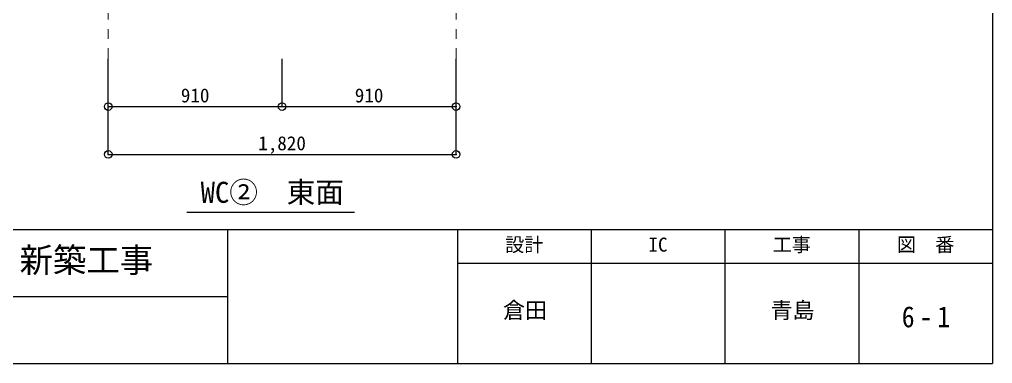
# Model space of a CAD drawing. Units: millimetres at full size. Extents: x -10070 to 9730, y -7239 to 6561.
# Drawn here: x 4639 to 9730, y -7239 to -5441 of the extents above; entities that cross this region are included whole.
import ezdxf
from ezdxf.enums import TextEntityAlignment as Align

# ---------------------------------------------------------------- set-up
doc = ezdxf.new("R2010")
doc.units = ezdxf.units.MM
doc.header["$LTSCALE"] = 50
doc.header["$PDMODE"] = 32
doc.header["$PDSIZE"] = 40
doc.linetypes.add('CHAIN1', pattern=[8, 5, -1, 1, -1])
for name, color, linetype, lineweight in [('B-1_通り芯・通り番号', 1, 'CHAIN1', 18), ('B-A_文字', 7, 'Continuous', 25), ('B-F_寸法・方位', 7, 'Continuous', 25), ('F-F_図面枠（共通）', 7, 'Continuous', 25)]:
    doc.layers.add(name, color=color, linetype=linetype, lineweight=lineweight)
doc.layers.add('F-8_図名（電気）', color=3, linetype='Continuous')
doc.styles.add('ＭＳ ゴシック', font='')
doc.styles.get('ＭＳ ゴシック').set_extended_font_data('MS Gothic')

msp = doc.modelspace()

# ---------------------------------------------------------------- linework, layer by layer
at = {"layer": 'B-1_通り芯・通り番号'}
for p, q in [((5103.1, -2391.96), (5103.1, -6146.71)), ((5103.1, -2391.96), (5103.1, -6146.71)), ((6923.1, -2391.96), (6923.1, -6146.71)), ((6923.1, -2391.96), (6923.1, -6146.71))]:
    msp.add_line(p, q, dxfattribs=at)
at = {"layer": 'B-F_寸法・方位'}
for p, q in [((5103.1, -5896.71), (5103.1, -5646.71)), ((6013.1, -5896.71), (6013.1, -5646.71)), ((6923.1, -5896.71), (6923.1, -5646.71)), ((5103.1, -6146.71), (5103.1, -5896.71)), ((5103.1, -5896.71), (6013.1, -5896.71)), ((6013.1, -5896.71), (6923.1, -5896.71)), ((6923.1, -6146.71), (6923.1, -5896.71)), ((5103.1, -6146.71), (6923.1, -6146.71)), ((5513.67, -6448.5), (6391.9, -6448.5))]:
    msp.add_line(p, q, dxfattribs=at)
for p in [(5103.1, -5896.71), (6013.1, -5896.71), (6923.1, -5896.71), (5103.1, -6146.71), (6923.1, -6146.71)]:
    msp.add_point(p, dxfattribs=at)
at = {"layer": 'F-F_図面枠（共通）'}
for p, q in [((9729.73, -6187.34), (9729.73, -7239.08)), ((-10070.27, -6539.08), (9729.73, -6539.08)), ((5727.18, -6539.08), (5727.18, -7239.08)), ((6929.73, -6539.08), (6929.73, -7239.08)), ((7629.73, -6539.08), (7629.73, -7239.08)), ((8329.73, -6539.08), (8329.73, -7239.08)), ((9029.73, -6539.08), (9029.73, -7239.08)), ((6929.73, -6714.08), (9729.73, -6714.08)), ((1429.73, -6889.08), (5727.18, -6889.08)), ((-10070.27, -7239.08), (9729.73, -7239.08)), ((-10070.27, -7239.08), (9729.73, -7239.08))]:
    msp.add_line(p, q, dxfattribs=at)
msp.add_lwpolyline([(-10070.27, 6560.92), (9729.73, 6560.92), (9729.73, -7239.08)], dxfattribs=at)

# ---------------------------------------------------------------- texts
at = {"layer": 'B-A_文字', "style": 'ＭＳ ゴシック'}
msp.add_text('WC②\u3000東面', height=110, dxfattribs=at).set_placement((5586.86, -6432.52), align=Align.BOTTOM_LEFT)
at = {"layer": 'B-F_寸法・方位', "style": 'ＭＳ ゴシック'}
for s, p in [('910', (5483.1, -5896.71)), ('910', (6393.1, -5896.71)), ('1,820', (5888.1, -6146.71))]:
    msp.add_text(s, height=73.31, dxfattribs=at).set_placement(p, align=Align.BOTTOM_LEFT)
at = {"layer": 'F-8_図名（電気）', "insert": (9254.73, -7051.58), "char_height": 110, "attachment_point": 7, "style": 'ＭＳ ゴシック'}
msp.add_mtext('\\T1.38;\\W0.9;6-1', dxfattribs=at)
at = {"layer": 'F-F_図面枠（共通）', "style": 'ＭＳ ゴシック'}
for s, height, p in [('PG有玉西分譲\u3000新築工事', 128.3, (3414.59, -6801.17)), ('設計', 73.31, (7179.73, -6676.58)), ('IC', 73.31, (7929.73, -6676.58)), ('工事', 73.31, (8579.73, -6676.58)), ('図\u3000番', 73.31, (9229.73, -6676.58)), ('倉田', 84.31, (7168.72, -7028.29)), ('青島', 84.31, (8568.72, -7028.29))]:
    msp.add_text(s, height=height, dxfattribs=at).set_placement(p, align=Align.BOTTOM_LEFT)

doc.saveas('drawing.dxf')
